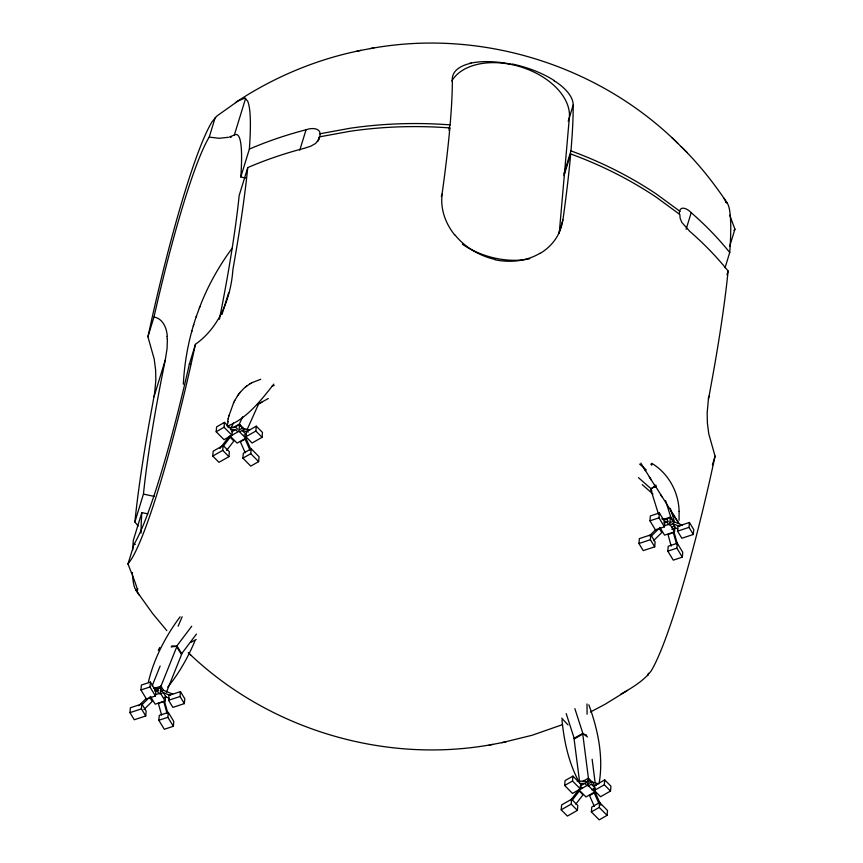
<?xml version="1.0" encoding="UTF-8"?>
<svg xmlns="http://www.w3.org/2000/svg" width="863" height="863" viewBox="0 0 863 863"><rect width="100%" height="100%" fill="white"/><g stroke="black" fill="none" stroke-linecap="round" stroke-linejoin="round"><path stroke-width="1.29" d="M679.084 520.303L679.105 511.403M587.099 714.23L586.991 703.971M317.368 141.435C325.232 129.396 314.779 126.591 306.052 129.763A353.096 270.486 5 0 0 249.364 149.094L240.799 176.98L245.761 178.048M183.344 384.175C184.531 360.939 188.921 337.854 196.516 315.858M319.698 133.819L350.346 128.209A353.377 270.702 5 0 1 450.098 124.876A347.875 36.138 -77.8 0 0 452.341 79.051M129.957 712.644L130.378 707.757L141.845 703.971L146.149 711.08L145.728 715.966L134.261 719.753L129.957 712.644L141.413 708.857L141.845 703.971M140.949 689.958L141.381 685.071L150.421 682.083L155.879 691.09L155.459 695.977L146.408 698.965L140.949 689.958L149.989 686.97L150.421 682.083M150.421 696.355L155.167 704.186L165.124 700.896L160.378 693.065L160.982 686.182L154.757 688.232M158.835 720.271L159.267 715.384L168.307 712.407L173.776 721.403L173.344 726.29L164.294 729.278L158.835 720.271L167.886 717.293L168.307 712.407M165.124 700.896L165.523 696.301M168.565 700.281L168.997 695.395L180.453 691.619L184.768 698.717L184.337 703.604L172.88 707.39L168.565 700.281L180.033 696.506L180.453 691.619M212.751 456.063L213.183 451.176L223.15 445.491L229.353 451.759L228.932 456.646L218.954 462.331L212.751 456.063L222.73 450.378L223.15 445.491M216.192 431.748L216.613 426.861L224.488 422.374L232.341 430.324L231.92 435.211L224.046 439.688L216.192 431.748L224.056 427.261L224.488 422.374M238.954 431.263L230.292 436.203L237.12 443.107L245.782 438.167L238.954 431.263L239.558 424.38L234.143 427.465M242.902 458.167L243.323 453.28L251.198 448.792L259.051 456.743L258.63 461.629L250.755 466.117L242.902 458.167L250.766 453.679L251.198 448.792M245.782 438.167L246.311 431.845L256.279 426.16L262.481 432.428L262.061 437.314L252.093 442.999L245.89 436.732L255.858 431.047L256.279 426.16M561.209 809.796L561.64 804.909L571.608 799.235L577.811 805.503L577.379 810.389L567.412 816.064L561.209 809.796L571.177 804.122L571.608 799.235M564.639 785.481L565.071 780.594L572.935 776.117L580.799 784.057L580.368 788.944L572.503 793.431L564.639 785.481L572.514 781.004L572.935 776.117M587.811 785.093L579.138 790.033L585.977 796.937L594.639 791.997L587.811 785.093L588.404 778.21L582.989 781.295M591.349 811.91L591.781 807.024L599.645 802.536L607.509 810.476L607.077 815.362L599.213 819.85L591.349 811.91L599.224 807.423L599.645 802.536M594.337 790.465L594.769 785.578L604.736 779.893L610.939 786.171L610.519 791.058L600.551 796.732L594.337 790.465L604.316 784.78L604.736 779.893M594.639 791.997L594.941 788.555M638.933 543.507L639.364 538.62L650.821 534.833L655.125 541.942L654.704 546.829L643.237 550.616L638.933 543.507L650.389 539.72L650.821 534.833M649.925 520.821L650.357 515.934L659.397 512.946L664.855 521.953L664.434 526.84L655.384 529.828L649.925 520.821L658.976 517.832L659.397 512.946M659.796 527.304L664.542 535.125L674.51 531.835L669.764 524.014L670.368 517.131L662.892 519.591M667.811 551.133L668.242 546.247L677.293 543.269L682.752 552.266L682.32 557.153L673.28 560.141L667.811 551.133L676.862 548.156L677.293 543.269M674.51 531.835L674.909 527.25M677.541 531.144L677.973 526.257L689.429 522.482L693.744 529.58L693.313 534.467L681.856 538.253L677.541 531.144L689.008 527.369L689.429 522.482M679.31 213.948C679.181 204.563 687.272 208.458 691.198 212.686A353.096 270.486 5 0 1 729.731 252.514L725.06 267.724M441.306 196.451L442.083 193.916A347.875 36.138 -77.8 0 0 449.839 127.929A353.377 270.702 5 0 0 350.076 131.262L319.439 136.872L318.285 140.432L315.426 143.549L310.809 146.16L304.434 148.263A353.096 270.486 5 0 0 247.746 167.584L239.18 195.48A215.038 22.341 -77.8 0 1 219.407 319.31M138.156 525.988A353.096 270.486 5 0 1 134.887 521.986A252.708 26.246 -77.8 0 1 149.72 420.076L154.682 392.784L155.836 380.011L155.599 369.817L154.229 359.127L147.918 336.775L152.762 314.779A231.252 24.024 -77.8 0 1 211.985 121.866L217.001 115.933L238.145 100.928L244.909 98.069L247.638 101.111A252.708 26.246 -77.8 0 1 249.364 149.094M564.035 175.61L570.68 153.938A353.377 270.702 5 0 1 656.214 197.174L679.828 214.466L680.152 218.339L681.856 222.449L689.58 231.187A353.096 270.486 5 0 1 728.113 271.014A252.708 26.246 -77.8 0 1 713.28 372.924L708.318 400.216L707.164 412.978L707.401 423.183L708.771 433.862L715.082 456.214L710.238 478.221A231.252 24.024 -77.8 0 1 651.015 671.134C643.356 681.198 631.759 687.93 620.853 694.143M132.578 575.33A252.708 26.246 -77.8 0 0 134.984 588.469C143.948 601.867 125.62 559.073 128.058 563.809L134.132 544.024A215.038 22.341 -77.8 0 0 189.364 364.132L195.437 344.337C219.429 327.163 230.896 298.231 232.902 269.504A252.708 26.246 -77.8 0 0 247.746 167.584M599.246 782.558C603.571 756.409 597.854 729.429 588.857 704.834M134.887 521.986L143.441 494.1A215.038 22.341 -77.8 0 1 165.286 360L167.055 348.663L167.411 339.019M227.562 421.662L228.285 418.393M195.437 344.337L190.594 366.344A231.252 24.024 -77.8 0 1 131.37 559.256L128.058 563.809M148.436 681.792C154.121 658.21 165.631 636.204 180.087 616.829M228.846 416.095L233.776 402.385M228.177 418.835L228.943 415.696M191.618 331.953L191.888 330.982M193.334 325.912L193.754 324.456M147.918 336.775L153.992 316.991A215.038 22.341 -77.8 0 1 209.224 137.098L215.297 117.303M154.002 396.764L165.286 360M240.799 176.98A215.038 22.341 -77.8 0 0 234.358 135.038L245.642 98.274M147.778 513.873L141.823 512.59L133.269 540.486A252.708 26.246 -77.8 0 0 132.665 550.27M137.034 591.338L137.767 588.771M222.007 314.359L228.619 292.805M299.785 150.194L306.052 129.763M318.264 140.68L319.439 136.872M448.933 128.706L450.098 124.876M449.051 130.475L449.839 127.929M568.21 121.284L573.183 105.059A65.556 27.853 14.2 0 0 555.513 81.564M563.906 173.841L570.95 150.885A347.886 36.138 -77.8 0 0 573.183 105.059M559.041 232.611L562.935 219.925A347.886 36.138 -77.8 0 0 570.68 153.938M686.107 229.288L691.198 212.686M729.623 246.494L734.942 229.18L729.677 215.157M726.948 274.812L728.113 271.014M708.221 398.771L708.998 396.236M647.703 675.686L648.458 673.216M712.417 464.877L715.082 456.214M199.364 308.059C207.4 286.645 218.652 266.473 232.244 248.091M178.123 626.182L182.136 616.808M196.149 316.904L199.86 306.678M152.147 685.912L160.097 666.096M162.179 691.565L160.151 688.21L177.055 646.096L171.122 646.98M166.386 692.32L181.802 653.917L177.055 646.096M194.962 640.907C187.951 657.358 179.191 673.237 167.746 687.056M231.187 427.875L233.388 422.978M232.805 427.865L239.299 424.165L242.6 416.807M246.861 430.162L258.393 404.434M158.296 650.389L159.731 647.498M234.445 401.036L237.951 395.211M233.431 403.086L234.747 400.432M228.274 421.532L227.055 425.707M273.798 384.111C261.144 400.184 246.71 418.825 227.39 426.139M238.566 394.337L240.087 392.385M237.53 395.793L238.9 393.873M171.877 645.837L176.505 646.409L191.726 626.225M196.473 634.046L181.252 654.23L176.505 646.409M219.892 448.533L229.569 436.009M222.913 446.656L230.173 437.261L233.873 441.004L226.624 450.4M570.659 800.238L579.526 788.76M572.072 800.443L579.321 791.058L583.032 794.801L575.772 804.187M733.949 230.389L734.942 229.18M239.666 392.892L244.434 387.832L250.184 383.604M138.781 705.729L146.138 698.523M141.338 705.319L148.684 698.124M143.905 709.559L152.179 701.457L149.612 697.218M649.321 535.923L655.751 529.623M650.961 536.419L659.224 528.318L661.802 532.557L653.528 540.659M246.699 385.977L245.556 386.872M655.988 485.179L651.123 488.825L638.458 477.649M235.459 102.568C273.409 77.303 316.257 59.277 360.982 50.356M627.595 690.4L604.952 704.337L590.357 712.051M196.16 639.461L191.068 642.288M251.489 382.87L260.745 379.267M231.877 431.748L235.642 429.601L237.53 431.522M240.184 429.375L242.363 428.134L249.698 430.087M239.979 431.673L242.158 430.432L248.274 432.061M243.679 435.416L245.858 434.175L242.158 430.432M587.509 736.937L582.665 733.421L574.003 738.361L579.548 781.49M586.689 735.168L583.032 733.928L574.359 738.868L566.204 713.593M585.47 782.331L588.717 780.476L591.619 782.59M586.678 785.308L584.79 783.399L580.098 786.074L581.986 787.984M588.242 783.787L591.511 781.932L598.846 783.874M588.037 786.085L591.306 784.23L596.204 785.524M591.748 789.828L595.017 787.962L591.306 784.23M249.968 383.733L251.748 382.719M234.358 135.038L229.429 137.001M258.005 404.186L268.307 398.512M257.357 404.704L261.931 402.18M658.545 514.348L650.594 488.868L656.042 486.117M665.276 519.796L670.724 517.045L665.556 500.486M271.759 386.365L274.154 385.437M562.493 724.64L531.986 735.298L502.018 742.644M155.243 689.181L157.4 688.469L158.716 690.627M663.582 522.935L666.819 521.856L668.135 524.024M155.038 691.479L157.195 690.767L158.512 692.924M669.451 522.708L673.205 521.468L682.288 525.157M161.079 691.198L163.582 690.378L172.676 694.057M663.539 526.074L669.764 524.014M155.405 694.715L160.378 693.065M669.246 525.006L673 523.765L679.817 526.527M159.623 693.917L163.387 692.676L170.205 695.438M672.018 526.959L674.521 526.128M671.824 529.256L675.578 528.016L677.843 528.933M163.452 697.736L165.955 696.916L169.364 698.296M228.404 137.282L219.18 138.296L209.224 137.098M469.893 63.204L471.166 62.913M370.27 48.598C480.022 28.263 598.221 64.779 677.628 143.139M191.057 655.438L188.274 652.676C267.638 729.127 384.315 764.478 492.73 744.391M356.969 51.133L373.787 47.918M489.213 745.071L506.031 741.867M155.405 688.922L160.151 688.21M228.08 427.487L235.836 427.314L237.735 429.224M230.464 429.731L235.642 429.601M577.228 781.285L584.995 781.101L586.883 783.011M579.612 783.518L584.79 783.399M654.963 486.991L656.031 487.077M661.802 518.836L667.023 519.569L668.329 521.727M664.208 521.5L666.819 521.856M153.485 687.919L157.4 688.469M154.585 690.4L157.195 690.767M190.55 364.337L189.364 364.132M143.441 494.1L154.358 496.441M134.132 544.024L135.394 544.316M153.992 316.991C162.945 318.576 166.861 328.242 167.26 336.419M554.057 80.755L555.341 81.597M651.727 463.291C668.415 473.269 678.696 492.072 679.105 511.392M680.087 211.413L656.484 194.121A353.377 270.702 5 0 0 570.95 150.885M639.666 464.132L646.29 469.979M642.234 484.618L652.946 494.068M568.027 724.909L561.684 718.145M681.241 146.753C698.588 163.668 713.679 182.816 727.142 202.913L728.016 204.531A252.708 26.246 -77.8 0 1 729.731 252.514M671.943 137.562L687.196 152.589M255.858 431.047L262.061 437.314M604.316 784.78L610.519 791.058M239.558 424.38L244.682 429.558M588.404 778.21L593.528 783.377M250.766 453.679L258.63 461.629M224.056 427.261L231.92 435.211M599.224 807.423L607.077 815.362M572.514 781.004L580.368 788.944M222.73 450.378L228.932 456.646M571.177 804.122L577.379 810.389M651.036 464.067L651.641 464.758M651.22 464.283L651.878 465.017M166.829 630.626L152.686 613.615L135.858 590.087L139.472 595.308M239.299 424.165L243.344 429.44M723.528 197.692C730.357 208.738 725.546 198.9 725.459 202.33M640.821 463.129L655.718 487.034M670.885 510.95L678.879 523.399L654.758 485.071M660.659 494.833L662.018 496.969M644.208 468.803L645.373 470.659M649.289 476.861L651.392 480.195M689.008 527.369L693.313 534.467M670.724 517.045L674.111 522.633M670.368 517.131L673.075 521.597M673 523.765L675.578 528.016M650.594 488.868L651.953 491.101M658.976 517.832L664.434 526.84M676.862 548.156L682.32 557.153M650.389 539.72L654.704 546.829M180.033 696.506L184.337 703.604M160.982 686.182L163.69 690.648M163.387 692.676L165.955 696.916M149.989 686.97L155.459 695.977M167.886 717.293L173.344 726.29M141.413 708.857L145.728 715.966M578.825 781.598C568.641 762.665 564.024 741.177 561.986 719.925M594.445 790.648L600.918 805.222M599.095 803.874L594.24 792.946L589.548 795.621L594.402 806.549M245.286 436.861L250.68 448.997M249.946 450.087L245.092 439.159L240.389 441.834L245.243 452.762M574.866 708.652L583.032 733.928M670.303 508.307L674.672 522.32M673.938 531.684L677.531 544.629M676.614 544.337L673.388 532.687L667.984 534.467L671.209 546.117M164.326 700.583L167.907 713.528M166.991 713.237L163.765 701.587L158.361 703.367L161.597 715.017M592.126 759.257L595.146 782.784M582.665 733.421L588.717 780.476M451.802 81.057A62.147 39.418 17.1 0 1 520.777 66.915A62.147 39.418 17.1 0 1 569.364 117.53L559.397 231.457A62.147 39.418 17.1 0 1 559.159 233.355M529.742 258.738A62.147 39.418 17.1 0 1 462.406 244.251M132.46 573.453A252.708 26.246 -77.8 0 1 132.417 572.482M141.068 533.129A215.038 22.341 -77.8 0 1 141.823 512.59M231.306 137.066A49.752 5.836 0.2 0 1 230.529 137.368M167.044 336.441A49.752 47.055 -87.3 0 1 167.185 339.03M512.568 64.078A61.144 25.674 14.7 0 1 554.391 80.68M471.381 63.053A61.133 25.232 14.9 0 1 512.536 64.509M452.309 79.04A65.556 27.519 15.2 0 1 470.195 63.409M562.795 219.892A65.685 53.614 20.1 0 1 540.152 253.409M454.574 234.844A65.685 53.323 21.8 0 1 442.212 193.938M495.103 259.461A61.111 49.838 21.1 0 1 454.801 234.736M540.001 253.247A61.111 50.183 20.8 0 1 495.092 259.785"/></g></svg>
